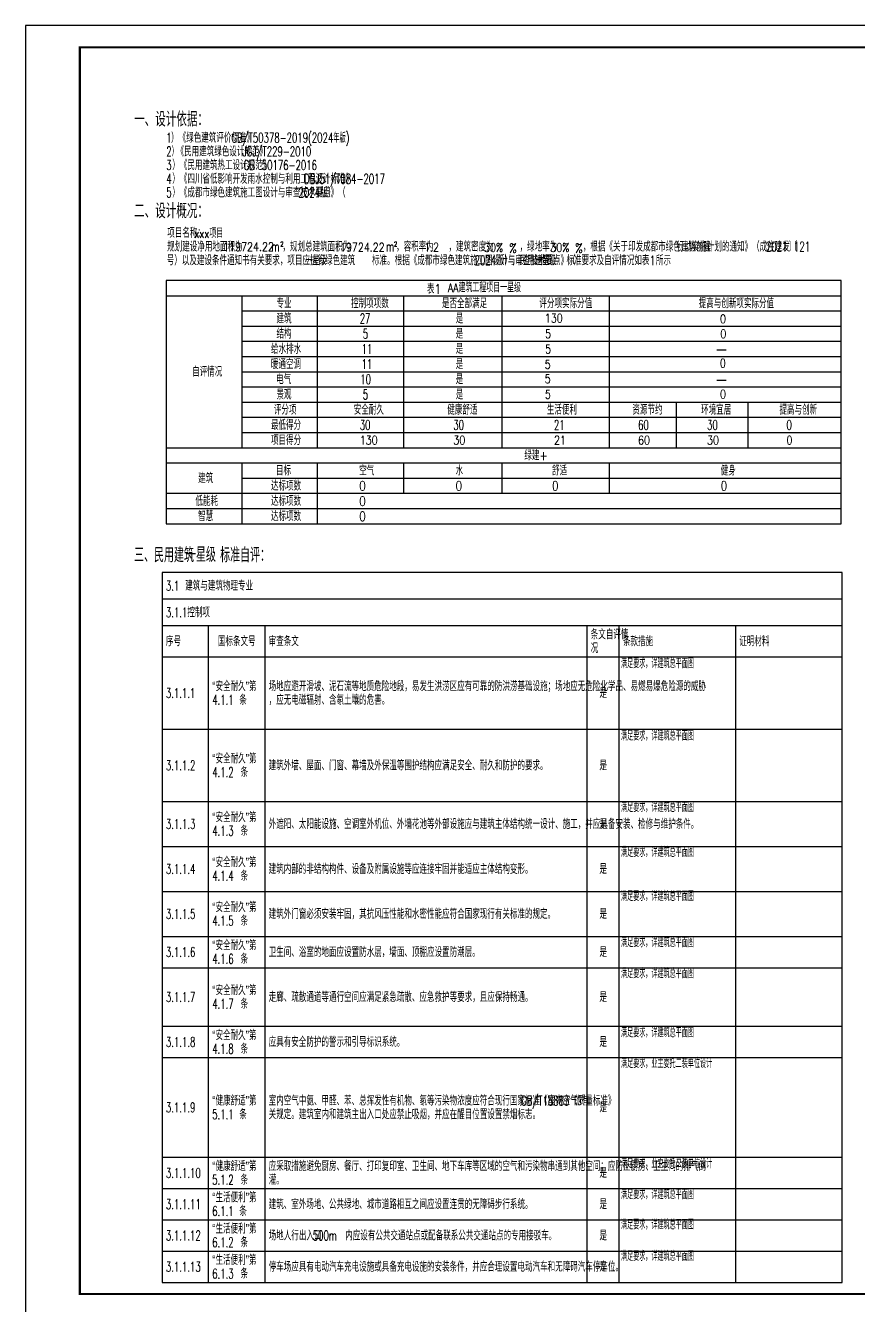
# Model space of a CAD drawing. Extents: x 12902 to 139002, y 7705 to 185905.
# Drawn here: x 12902 to 51262, y 126980 to 185905 of the extents above; entities that cross this region are included whole.
import ezdxf

# ---------------------------------------------------------------- set-up
doc = ezdxf.new("R2010")
doc.units = 0
doc.header["$LTSCALE"] = 1000
for name, color, linetype in [('A-Tab(建筑表格)', 7, 'Continuous'), ('A-Text(建筑文字)', 33, 'Continuous'), ('PUB_TITLE', 4, 'Continuous')]:
    doc.layers.add(name, color=color, linetype=linetype)
doc.styles.add('_TCH_AXIS', font='COMPLEX', dxfattribs={"bigfont": 'GBCBIG'})
doc.styles.add('LJ_TXT', font='SIMPLEX', dxfattribs={"width": 0.8, "bigfont": 'GBCBIG'})

# ---------------------------------------------------------------- blocks, each defined once
blk = doc.blocks.new('AutoBlock_20250323_0', base_point=(32348, 173632))
at = {"color": 1, "style": 'LJ_TXT', "width": 0.8}
blk.add_attdef('项目名称', (32348, 173632), '', height=400, dxfattribs=at)
blk = doc.blocks.new('AutoBlock_20250323_1', base_point=(36821, 172237))
at = {"color": 1, "style": 'LJ_TXT', "width": 0.8}
blk.add_attdef('建筑总分', (36821, 172237), '', height=400, dxfattribs=at)
blk = doc.blocks.new('AutoBlock_20250323_2', base_point=(36834, 171511))
at = {"color": 1, "style": 'LJ_TXT', "width": 0.8}
blk.add_attdef('结构总分', (36834, 171511), '', height=400, dxfattribs=at)
blk = doc.blocks.new('AutoBlock_20250323_3', base_point=(36834, 170811))
at = {"color": 1, "style": 'LJ_TXT', "width": 0.8}
blk.add_attdef('给排水总分', (36834, 170811), '', height=400, dxfattribs=at)
blk = doc.blocks.new('AutoBlock_20250323_4', base_point=(36814, 170106))
at = {"color": 1, "style": 'LJ_TXT', "width": 0.8}
blk.add_attdef('暖通总分', (36814, 170106), '', height=400, dxfattribs=at)
blk = doc.blocks.new('AutoBlock_20250323_5', base_point=(36814, 169445))
at = {"color": 1, "style": 'LJ_TXT', "width": 0.8}
blk.add_attdef('电气总分', (36814, 169445), '', height=400, dxfattribs=at)
blk = doc.blocks.new('AutoBlock_20250323_6', base_point=(36821, 168726))
at = {"color": 1, "style": 'LJ_TXT', "width": 0.8}
blk.add_attdef('景观总分', (36821, 168726), '', height=400, dxfattribs=at)
blk = doc.blocks.new('AutoBlock_20250323_7', base_point=(44888, 172198))
at = {"color": 1, "style": 'LJ_TXT', "width": 0.8}
blk.add_attdef('建筑创新项总分', (44888, 172198), '', height=400, dxfattribs=at)
blk = doc.blocks.new('AutoBlock_20250323_8', base_point=(44901, 171510))
at = {"color": 1, "style": 'LJ_TXT', "width": 0.8}
blk.add_attdef('结构创新项总分', (44901, 171510), '', height=400, dxfattribs=at)
blk = doc.blocks.new('AutoBlock_20250323_9', base_point=(44881, 170164))
at = {"color": 1, "style": 'LJ_TXT', "width": 0.8}
blk.add_attdef('暖通空调创新项总分', (44881, 170164), '', height=400, dxfattribs=at)
blk = doc.blocks.new('AutoBlock_20250323_10', base_point=(44888, 168735))
at = {"color": 1, "style": 'LJ_TXT', "width": 0.8}
blk.add_attdef('景观创新项总分', (44888, 168735), '', height=400, dxfattribs=at)
blk = doc.blocks.new('AutoBlock_20250323_11', base_point=(28293, 166617))
at = {"color": 1, "style": 'LJ_TXT', "width": 0.8}
blk.add_attdef('安全耐久总分', (28293, 166617), '', height=400, dxfattribs=at)
blk = doc.blocks.new('AutoBlock_20250323_12', base_point=(32604, 166617))
at = {"color": 1, "style": 'LJ_TXT', "width": 0.8}
blk.add_attdef('健康舒适总分', (32604, 166617), '', height=400, dxfattribs=at)
blk = doc.blocks.new('AutoBlock_20250323_13', base_point=(37240, 166617))
at = {"color": 1, "style": 'LJ_TXT', "width": 0.8}
blk.add_attdef('生活便利总分', (37240, 166617), '', height=400, dxfattribs=at)
blk = doc.blocks.new('AutoBlock_20250323_14', base_point=(41113, 166617))
at = {"color": 1, "style": 'LJ_TXT', "width": 0.8}
blk.add_attdef('资源节约总分', (41113, 166617), '', height=400, dxfattribs=at)
blk = doc.blocks.new('AutoBlock_20250323_15', base_point=(44290, 166617))
at = {"color": 1, "style": 'LJ_TXT', "width": 0.8}
blk.add_attdef('环境宜居总分', (44290, 166617), '', height=400, dxfattribs=at)
blk = doc.blocks.new('AutoBlock_20250323_16', base_point=(47949, 166617))
at = {"color": 1, "style": 'LJ_TXT', "width": 0.8}
blk.add_attdef('提高与创新总分', (47949, 166617), '', height=400, dxfattribs=at)
blk = doc.blocks.new('AutoBlock_20250323_17', base_point=(20290, 161210))
at = {"color": 1, "style": 'LJ_TXT', "width": 0.8}
blk.add_attdef('星级目标', (20290, 161210), '', height=675, dxfattribs=at)
blk = doc.blocks.new('AutoBlock_20250323_18', base_point=(40337, 129034))
at = {"color": 1, "style": 'LJ_TXT', "width": 0.7}
blk.add_attdef('3.1.1.13措施_001', (40327, 129034), '', height=400, dxfattribs=at)
blk = doc.blocks.new('AutoBlock_20250323_19', base_point=(40337, 152993))
at = {"color": 1, "style": 'LJ_TXT', "width": 0.7}
blk.add_attdef('3.1.1.2措施_001', (40327, 152993), '', height=400, dxfattribs=at)
blk = doc.blocks.new('AutoBlock_20250323_20', base_point=(40337, 149698))
at = {"color": 1, "style": 'LJ_TXT', "width": 0.7}
blk.add_attdef('3.1.1.3措施_001', (40327, 149698), '', height=400, dxfattribs=at)
blk = doc.blocks.new('AutoBlock_20250323_21', base_point=(40337, 147631))
at = {"color": 1, "style": 'LJ_TXT', "width": 0.7}
blk.add_attdef('3.1.1.4措施_001', (40327, 147631), '', height=400, dxfattribs=at)
blk = doc.blocks.new('AutoBlock_20250323_22', base_point=(40337, 145603))
at = {"color": 1, "style": 'LJ_TXT', "width": 0.7}
blk.add_attdef('3.1.1.5措施_001', (40327, 145603), '', height=400, dxfattribs=at)
blk = doc.blocks.new('AutoBlock_20250323_23', base_point=(40337, 143478))
at = {"color": 1, "style": 'LJ_TXT', "width": 0.7}
blk.add_attdef('3.1.1.6措施_001', (40327, 143478), '', height=400, dxfattribs=at)
blk = doc.blocks.new('AutoBlock_20250323_24', base_point=(40337, 142049))
at = {"color": 1, "style": 'LJ_TXT', "width": 0.7}
blk.add_attdef('3.1.1.7措施_001', (40327, 142049), '', height=400, dxfattribs=at)
blk = doc.blocks.new('AutoBlock_20250323_25', base_point=(40337, 139328))
at = {"color": 1, "style": 'LJ_TXT', "width": 0.7}
blk.add_attdef('3.1.1.8措施_001', (40327, 139328), '', height=400, dxfattribs=at)
blk = doc.blocks.new('AutoBlock_20250323_26', base_point=(40337, 137913))
at = {"color": 1, "style": 'LJ_TXT', "width": 0.7}
blk.add_attdef('3.1.1.9措施_001', (40327, 137913), '', height=400, dxfattribs=at)
blk = doc.blocks.new('AutoBlock_20250323_27', base_point=(40337, 133302))
at = {"color": 1, "style": 'LJ_TXT', "width": 0.7}
blk.add_attdef('3.1.1.10措施_001', (40327, 133302), '', height=400, dxfattribs=at)
blk = doc.blocks.new('AutoBlock_20250323_28', base_point=(40337, 131874))
at = {"color": 1, "style": 'LJ_TXT', "width": 0.7}
blk.add_attdef('3.1.1.11措施_001', (40327, 131874), '', height=400, dxfattribs=at)
blk = doc.blocks.new('AutoBlock_20250323_29', base_point=(40337, 130483))
at = {"color": 1, "style": 'LJ_TXT', "width": 0.7}
blk.add_attdef('3.1.1.12措施_001', (40327, 130483), '', height=400, dxfattribs=at)
blk = doc.blocks.new('AutoBlock_20250323_30', base_point=(40337, 156323))
at = {"color": 1, "style": 'LJ_TXT', "width": 0.7}
blk.add_attdef('3.1.1.1措施_001', (40327, 156323), '', height=400, dxfattribs=at)
blk = doc.blocks.new('AutoBlock_20250323_254', base_point=(37070, 175487))
at = {"color": 1, "style": 'LJ_TXT', "width": 0.8}
blk.add_attdef('绿地率', (37070, 175487), '', height=400, dxfattribs=at)
blk = doc.blocks.new('AutoBlock_20250323_255', base_point=(36380, 174878))
at = {"color": 1, "style": 'LJ_TXT', "width": 0.8}
blk.add_attdef('星级目标', (36380, 174878), '', height=400, dxfattribs=at)
blk = doc.blocks.new('AutoBlock_20250323_256', base_point=(34023, 175487))
at = {"color": 1, "style": 'LJ_TXT', "width": 0.8}
blk.add_attdef('建筑密度', (34023, 175487), '', height=400, dxfattribs=at)
blk = doc.blocks.new('AutoBlock_20250323_257', base_point=(31259, 175501))
at = {"color": 1, "style": 'LJ_TXT', "width": 0.8}
blk.add_attdef('容积率', (31259, 175501), '', height=400, dxfattribs=at)
blk = doc.blocks.new('AutoBlock_20250323_258', base_point=(27110, 175496))
at = {"color": 1, "style": 'LJ_TXT', "width": 0.8}
blk.add_attdef('总建筑面积', (27110, 175496), '', height=400, dxfattribs=at)
blk = doc.blocks.new('AutoBlock_20250323_259', base_point=(25798, 174878))
at = {"color": 1, "style": 'LJ_TXT', "width": 0.8}
blk.add_attdef('星级目标', (25798, 174878), '', height=400, dxfattribs=at)
blk = doc.blocks.new('AutoBlock_20250323_260', base_point=(22007, 175524))
at = {"color": 1, "style": 'LJ_TXT', "width": 0.8}
blk.add_attdef('总用地面积', (22007, 175524), '', height=400, dxfattribs=at)
blk = doc.blocks.new('AutoBlock_20250323_261', base_point=(20668, 176131))
at = {"color": 1, "style": 'LJ_TXT', "width": 0.8}
blk.add_attdef('项目名称', (20668, 176131), '', height=400, dxfattribs=at)

msp = doc.modelspace()

# ---------------------------------------------------------------- linework, layer by layer
at = {"layer": 'A-Tab(建筑表格)'}
for p, q in [((44744, 170976), (45172, 170976)), ((44744, 169576), (45172, 169576))]:
    msp.add_line(p, q, dxfattribs=at)
for points in [[(19371, 162969), (50463, 162969), (50463, 174169), (19371, 174169)], [(19186, 128039), (50512, 128039), (50512, 160729), (19186, 160729)]]:
    msp.add_lwpolyline(points, close=True, dxfattribs=at)
for points in [[(19371, 173469), (50463, 173469)], [(22861, 173469), (22861, 166469)], [(26330, 173469), (26330, 166469)], [(30313, 173469), (30313, 166469)], [(34841, 173469), (34841, 166469)], [(39785, 173469), (39785, 166469)], [(22861, 172769), (50463, 172769)], [(22861, 172069), (50463, 172069)], [(22861, 171369), (50463, 171369)], [(22861, 170669), (50463, 170669)], [(22861, 169969), (50463, 169969)], [(22861, 169269), (50463, 169269)], [(22861, 168569), (50463, 168569)], [(42869, 168569), (42869, 166469)], [(46171, 168569), (46171, 166469)], [(22861, 167869), (50463, 167869)], [(22861, 167169), (50463, 167169)], [(19371, 166469), (50463, 166469)], [(19371, 165769), (50463, 165769)], [(22861, 165769), (22861, 162969)], [(26330, 165769), (26330, 162969)], [(30313, 165769), (30313, 164369)], [(34841, 165769), (34841, 164369)], [(39785, 165769), (39785, 164369)], [(22861, 165069), (50463, 165069)], [(19371, 164369), (50463, 164369)], [(19371, 163669), (50463, 163669)], [(19186, 159504), (50512, 159504)], [(19186, 158279), (50512, 158279)], [(21319, 158279), (21319, 128039)], [(23919, 158279), (23919, 128039)], [(38752, 158279), (38752, 128039)], [(40234, 158279), (40234, 128039)], [(45594, 158279), (45594, 128039)], [(19186, 156839), (50512, 156839)], [(19186, 153509), (50512, 153509)], [(19186, 150179), (50512, 150179)], [(19186, 148109), (50512, 148109)], [(19186, 146039), (50512, 146039)], [(19186, 143969), (50512, 143969)], [(19186, 142529), (50512, 142529)], [(19186, 139829), (50512, 139829)], [(19186, 138389), (50512, 138389)], [(19186, 133799), (50512, 133799)], [(19186, 132359), (50512, 132359)], [(19186, 130919), (50512, 130919)], [(19186, 129479), (50512, 129479)]]:
    msp.add_lwpolyline(points, dxfattribs=at)
at = {"layer": 'PUB_TITLE'}
msp.add_lwpolyline([(12902, 126505), (139002, 126505), (139002, 185905), (12902, 185905)], close=True, dxfattribs=at)
at = {"layer": 'PUB_TITLE', "const_width": 100}
msp.add_lwpolyline([(15402, 127505), (138002, 127505), (138002, 184905), (15402, 184905)], close=True, dxfattribs=at)

# ---------------------------------------------------------------- block references
at = {"color": 1}
for name, p, values in [('AutoBlock_20250323_261', (20668, 176131), {'项目名称': 'xxx项目'}), ('AutoBlock_20250323_260', (22007, 175524), {'总用地面积': '119724.22'}), ('AutoBlock_20250323_258', (27110, 175496), {'总建筑面积': '119724.22'}), ('AutoBlock_20250323_257', (31259, 175501), {'容积率': '1.2'}), ('AutoBlock_20250323_256', (34023, 175487), {'建筑密度': '30%'}), ('AutoBlock_20250323_254', (37070, 175487), {'绿地率': '30%'}), ('AutoBlock_20250323_259', (25798, 174878), {'星级目标': '一星级'}), ('AutoBlock_20250323_255', (36380, 174878), {'星级目标': '一星级'}), ('AutoBlock_20250323_0', (32348, 173632), {'项目名称': 'AA建筑工程项目一星级'}), ('AutoBlock_20250323_1', (36821, 172237), {'建筑总分': '130'}), ('AutoBlock_20250323_7', (44888, 172198), {'建筑创新项总分': '0'}), ('AutoBlock_20250323_2', (36834, 171511), {'结构总分': '5'}), ('AutoBlock_20250323_8', (44901, 171510), {'结构创新项总分': '0'}), ('AutoBlock_20250323_3', (36834, 170811), {'给排水总分': '5'}), ('AutoBlock_20250323_4', (36814, 170106), {'暖通总分': '5'}), ('AutoBlock_20250323_9', (44881, 170164), {'暖通空调创新项总分': '0'}), ('AutoBlock_20250323_5', (36814, 169445), {'电气总分': '5'}), ('AutoBlock_20250323_6', (36821, 168726), {'景观总分': '5'}), ('AutoBlock_20250323_10', (44888, 168735), {'景观创新项总分': '0'}), ('AutoBlock_20250323_11', (28293, 166617), {'安全耐久总分': '130'}), ('AutoBlock_20250323_12', (32604, 166617), {'健康舒适总分': '30'}), ('AutoBlock_20250323_13', (37240, 166617), {'生活便利总分': '21'}), ('AutoBlock_20250323_14', (41113, 166617), {'资源节约总分': '60'}), ('AutoBlock_20250323_15', (44290, 166617), {'环境宜居总分': '30'}), ('AutoBlock_20250323_16', (47949, 166617), {'提高与创新总分': '0'}), ('AutoBlock_20250323_17', (20290, 161210), {'星级目标': '一星级'}), ('AutoBlock_20250323_30', (40337, 156323), {'3.1.1.1措施_001': '满足要求，详建筑总平面图'}), ('AutoBlock_20250323_19', (40337, 152993), {'3.1.1.2措施_001': '满足要求，详建筑总平面图'}), ('AutoBlock_20250323_20', (40337, 149698), {'3.1.1.3措施_001': '满足要求，详建筑总平面图'}), ('AutoBlock_20250323_21', (40337, 147631), {'3.1.1.4措施_001': '满足要求，详建筑总平面图'}), ('AutoBlock_20250323_22', (40337, 145603), {'3.1.1.5措施_001': '满足要求，详建筑总平面图'}), ('AutoBlock_20250323_23', (40337, 143478), {'3.1.1.6措施_001': '满足要求，详建筑总平面图'}), ('AutoBlock_20250323_24', (40337, 142049), {'3.1.1.7措施_001': '满足要求，详建筑总平面图'}), ('AutoBlock_20250323_25', (40337, 139328), {'3.1.1.8措施_001': '满足要求，详建筑总平面图'}), ('AutoBlock_20250323_26', (40337, 137913), {'3.1.1.9措施_001': '满足要求，业主委托二装单位设计'}), ('AutoBlock_20250323_27', (40337, 133302), {'3.1.1.10措施_001': '满足要求，业主委托二装单位设计'}), ('AutoBlock_20250323_28', (40337, 131874), {'3.1.1.11措施_001': '满足要求，详建筑总平面图'}), ('AutoBlock_20250323_29', (40337, 130483), {'3.1.1.12措施_001': '满足要求，详建筑总平面图'}), ('AutoBlock_20250323_18', (40337, 129034), {'3.1.1.13措施_001': '满足要求，详建筑总平面图'})]:
    msp.add_blockref(name, p, dxfattribs=at).add_auto_attribs(values)

# ---------------------------------------------------------------- texts
at = {"layer": 'A-Tab(建筑表格)', "style": 'LJ_TXT'}
for s, height, width, p in [('专业', 434, 0.8, (24460, 172894)), ('控制项项数', 434, 0.8, (27897, 172894)), ('是否全部满足', 434, 0.8, (32079, 172894)), ('评分项实际分值', 434, 0.8, (36570, 172894)), ('提高与创新项实际分值', 434, 0.8, (43908, 172894)), ('建筑', 434, 0.8, (24458, 172194)), ('是', 434, 0.8, (32712, 172194)), ('27', 450, 0.64, (28293, 172194)), ('结构', 434, 0.8, (24460, 171494)), ('5', 450, 0.64, (28431, 171494)), ('是', 434, 0.8, (32712, 171494)), ('给水排水', 434, 0.8, (24207, 170794)), ('11', 450, 0.64, (28383, 170794)), ('是', 434, 0.8, (32712, 170794)), ('暖通空调', 434, 0.8, (24200, 170094)), ('11', 450, 0.64, (28383, 170094)), ('是', 434, 0.8, (32712, 170094)), ('自评情况', 434, 0.8, (20573, 169744)), ('电气', 434, 0.8, (24443, 169394)), ('10', 450, 0.64, (28321, 169394)), ('是', 434, 0.8, (32712, 169394)), ('景观', 434, 0.8, (24456, 168694)), ('5', 450, 0.64, (28431, 168694)), ('是', 434, 0.8, (32712, 168694)), ('评分项', 434, 0.8, (24336, 167994)), ('安全耐久', 434, 0.8, (28019, 167994)), ('健康舒适', 434, 0.8, (32327, 167994)), ('生活便利', 434, 0.8, (36913, 167994)), ('资源节约', 434, 0.8, (40851, 167994)), ('环境宜居', 434, 0.8, (44018, 167994)), ('提高与创新', 434, 0.8, (47628, 167994)), ('最低得分', 434, 0.8, (24203, 167294)), ('30', 450, 0.64, (28293, 167294)), ('30', 450, 0.64, (32604, 167294)), ('21', 450, 0.64, (37240, 167294)), ('60', 450, 0.64, (41113, 167294)), ('30', 450, 0.64, (44290, 167294)), ('0', 450, 0.64, (47949, 167294)), ('项目得分', 434, 0.8, (24205, 166594)), ('绿建+', 434, 0.8, (35877, 165894)), ('目标', 434, 0.8, (24435, 165194)), ('空气', 434, 0.8, (28268, 165194)), ('水', 434, 0.8, (32712, 165194)), ('舒适', 434, 0.8, (37151, 165194)), ('健身', 434, 0.8, (44920, 165194)), ('建筑', 434, 0.8, (20851, 164844)), ('达标项数', 434, 0.8, (24207, 164494)), ('0', 434, 0.8, (28268, 164494)), ('0', 434, 0.8, (32712, 164494)), ('0', 434, 0.8, (37151, 164494)), ('0', 434, 0.8, (44920, 164494)), ('低能耗', 434, 0.8, (20726, 163794)), ('达标项数', 434, 0.8, (24207, 163794)), ('0', 434, 0.8, (28268, 163794)), ('智慧', 434, 0.8, (20849, 163094)), ('达标项数', 434, 0.8, (24207, 163094)), ('0', 434, 0.8, (28268, 163094)), ('3.1', 450, 0.64, (19366, 159891)), ('建筑与建筑物理专业', 434, 0.8, (20257, 159891)), ('3.1.1', 450, 0.64, (19366, 158666)), ('控制项', 434, 0.8, (20353, 158666)), ('条文自评情', 434, 0.8, (38932, 157649)), ('序号', 434, 0.8, (19366, 157334)), ('国标条文号', 434, 0.8, (21760, 157334)), ('审查条文', 434, 0.8, (24099, 157334)), ('况', 434, 0.8, (38932, 157019)), ('条款措施', 434, 0.8, (40414, 157334)), ('证明材料', 434, 0.8, (45774, 157334)), ('“安全耐久”第', 434, 0.8, (21499, 155264)), ('场地应避开滑坡、泥石流等地质危险地段，易发生洪涝区应有可靠的防洪涝基础设施；场地应无危险化学品、易燃易爆危险源的威胁', 434.04, 0.8, (24099, 155264)), ('3.1.1.1', 450, 0.64, (19366, 154949)), ('4.1.1', 450, 0.64, (21499, 154634)), ('条', 434, 0.8, (22747, 154634)), ('，应无电磁辐射、含氡土壤的危害。', 434.04, 0.8, (24099, 154634)), ('是', 434, 0.8, (39333, 154949)), ('3.1.1.2', 450, 0.64, (19366, 151619)), ('“安全耐久”第', 434, 0.8, (21499, 151934)), ('建筑外墙、屋面、门窗、幕墙及外保温等围护结构应满足安全、耐久和防护的要求。', 434.04, 0.8, (24099, 151619)), ('是', 434, 0.8, (39333, 151619)), ('4.1.2', 450, 0.64, (21499, 151304)), ('条', 434, 0.8, (22802, 151304)), ('“安全耐久”第', 434, 0.8, (21499, 149234)), ('3.1.1.3', 450, 0.64, (19366, 148919)), ('条', 434, 0.8, (22802, 148604)), ('外遮阳、太阳能设施、空调室外机位、外墙花池等外部设施应与建筑主体结构统一设计、施工，并应具备安装、检修与维护条件。', 434.04, 0.8, (24099, 148919)), ('是', 434, 0.8, (39333, 148919)), ('4.1.3', 450, 0.64, (21499, 148604)), ('“安全耐久”第', 434, 0.8, (21499, 147164)), ('建筑内部的非结构构件、设备及附属设施等应连接牢固并能适应主体结构变形。', 434.04, 0.8, (24099, 146849)), ('3.1.1.4', 450, 0.64, (19366, 146849)), ('4.1.4', 450, 0.64, (21499, 146534)), ('条', 434, 0.8, (22802, 146534)), ('是', 434, 0.8, (39333, 146849)), ('“安全耐久”第', 434, 0.8, (21499, 145094)), ('3.1.1.5', 450, 0.64, (19366, 144779)), ('建筑外门窗必须安装牢固，其抗风压性能和水密性能应符合国家现行有关标准的规定。', 434.04, 0.8, (24099, 144779)), ('是', 434, 0.8, (39333, 144779)), ('4.1.5', 450, 0.64, (21499, 144464)), ('条', 434, 0.8, (22802, 144464)), ('“安全耐久”第', 434, 0.8, (21499, 143339)), ('3.1.1.6', 450, 0.64, (19366, 143024)), ('条', 434, 0.8, (22802, 142709)), ('卫生间、浴室的地面应设置防水层，墙面、顶棚应设置防潮层。', 434.04, 0.8, (24099, 143024)), ('是', 434, 0.8, (39333, 143024)), ('4.1.6', 450, 0.64, (21499, 142709)), ('“安全耐久”第', 434, 0.8, (21499, 141269)), ('走廊、疏散通道等通行空间应满足紧急疏散、应急救护等要求，且应保持畅通。', 434.04, 0.8, (24099, 140954)), ('3.1.1.7', 450, 0.64, (19366, 140954)), ('4.1.7', 450, 0.64, (21499, 140639)), ('条', 434, 0.8, (22802, 140639)), ('是', 434, 0.8, (39333, 140954)), ('“安全耐久”第', 434, 0.8, (21499, 139199)), ('3.1.1.8', 450, 0.64, (19366, 138884)), ('应具有安全防护的警示和引导标识系统。', 434.04, 0.8, (24099, 138884)), ('是', 434, 0.8, (39333, 138884)), ('4.1.8', 450, 0.64, (21499, 138569)), ('条', 434, 0.8, (22802, 138569)), ('GB/T18883', 450, 0.64, (35726, 136184)), ('3.1.1.9', 450, 0.64, (19366, 135869)), ('“健康舒适”第', 434, 0.8, (21499, 136184)), ('室内空气中氨、甲醛、苯、总挥发性有机物、氡等污染物浓度应符合现行国家标准《室内空气质量标准》', 434.04, 0.8, (24099, 136184)), ('的有', 434, 0.8, (38167, 136184)), ('是', 434, 0.8, (39333, 135869)), ('5.1.1', 450, 0.64, (21499, 135554)), ('条', 434, 0.8, (22747, 135554)), ('关规定。建筑室内和建筑主出入口处应禁止吸烟，并应在醒目位置设置禁烟标志。', 434.04, 0.8, (24099, 135554)), ('3.1.1.10', 450, 0.64, (19366, 132854)), ('“健康舒适”第', 434, 0.8, (21499, 133169)), ('应采取措施避免厨房、餐厅、打印复印室、卫生间、地下车库等区域的空气和污染物串通到其他空间；应防止厨房、卫生间的排气倒', 434.04, 0.8, (24099, 133169)), ('是', 434, 0.8, (39333, 132854)), ('5.1.2', 450, 0.64, (21499, 132539)), ('条', 434, 0.8, (22802, 132539)), ('灌。', 434, 0.8, (24099, 132539)), ('“生活便利”第', 434, 0.8, (21499, 131729)), ('3.1.1.11', 450, 0.64, (19366, 131414)), ('6.1.1', 450, 0.64, (21499, 131099)), ('条', 434, 0.8, (22747, 131099)), ('建筑、室外场地、公共绿地、城市道路相互之间应设置连贯的无障碍步行系统。', 434.04, 0.8, (24099, 131414)), ('是', 434, 0.8, (39333, 131414)), ('3.1.1.12', 450, 0.64, (19366, 129974)), ('“生活便利”第', 434, 0.8, (21499, 130289)), ('场地人行出入口', 434, 0.8, (24099, 129974)), ('500m', 450, 0.64, (26129, 129974)), ('内应设有公共交通站点或配备联系公共交通站点的专用接驳车。', 434.04, 0.8, (27624, 129974)), ('是', 434, 0.8, (39333, 129974)), ('6.1.2', 450, 0.64, (21499, 129659)), ('条', 434, 0.8, (22802, 129659)), ('“生活便利”第', 434, 0.8, (21499, 128849)), ('3.1.1.13', 450, 0.64, (19366, 128534)), ('6.1.3', 450, 0.64, (21499, 128219)), ('条', 434, 0.8, (22802, 128219)), ('停车场应具有电动汽车充电设施或具备充电设施的安装条件，并应合理设置电动汽车和无障碍汽车停车位。', 434.04, 0.8, (24099, 128534)), ('是', 434, 0.8, (39333, 128534))]:
    msp.add_text(s, height=height, dxfattribs=dict(at, width=width)).set_placement(p)
at = {"layer": 'A-Text(建筑文字)', "style": '_TCH_AXIS'}
for s, p in [('一、设计依据：', (17900, 181257)), ('二、设计概况：', (17900, 177036))]:
    msp.add_text(s, height=675.2, dxfattribs=at).set_placement(p)
at = {"layer": 'A-Text(建筑文字)', "style": 'LJ_TXT'}
for s, height, width, p in [('1', 450, 0.64, (19384, 180516)), ('）《绿色建筑评价标准》', 434.04, 0.8, (19604, 180516)), ('GB/T50378-2019(2024年版)', 450, 0.64, (22384, 180516)), ('2）', 450, 0.64, (19384, 179886)), ('《民用建筑绿色设计规范》', 434.04, 0.8, (19856, 179886)), ('JGJ/T229-2010', 450, 0.64, (22889, 179886)), ('）《民用建筑热工设计规范》', 434.04, 0.8, (19659, 179256)), ('3', 450, 0.64, (19384, 179256)), ('GB', 450, 0.64, (22945, 179256)), ('50176-2016', 450, 0.64, (23781, 179256)), ('DBJ51/T084-2017', 450, 0.64, (25725, 178626)), ('4', 450, 0.64, (19384, 178626)), ('）《四川省低影响开发雨水控制与利用工程设计标准》', 434.04, 0.8, (19659, 178626)), ('5', 450, 0.64, (19384, 177996)), ('）《成都市绿色建筑施工图设计与审查技术要点》（', 434.04, 0.8, (19659, 177996)), ('2024', 450, 0.64, (25472, 177996)), ('版）', 434, 0.8, (26480, 177996)), ('项目名称：', 434, 0.8, (19427, 176136)), ('规划建设净用地面积为', 434, 0.8, (19423, 175504)), ('m', 450, 0.64, (24225, 175504)), ('2', 225, 0.64, (24636, 175729)), ('，规划总建筑面积为', 434, 0.8, (24732, 175504)), ('m', 450, 0.64, (29506, 175504)), ('2', 225, 0.64, (29872, 175729)), ('，容积率为', 434, 0.8, (29968, 175504)), ('，建筑密度为', 434, 0.8, (32380, 175504)), ('%%%', 434, 0.8, (35174, 175437)), ('，绿地率为', 434, 0.8, (35654, 175504)), ('%%%', 434, 0.8, (38210, 175437)), ('，根据《关于印发成都市绿色建筑创建', 434.04, 0.8, (38569, 175504)), ('行动实施计划的通知》（成住建发〔', 434.04, 0.8, (42892, 175502)), ('2021', 450, 0.64, (47002, 175501)), ('〕', 434, 0.8, (48044, 175501)), ('121', 450, 0.64, (48297, 175501)), ('号）以及建设条件通知书有关要求，项目应执行绿色建筑   标准。根据《成都市绿色建筑施工图设计与审查技术要点》（', 434.04, 0.8, (19404, 174874)), ('2024', 450, 0.64, (33584, 174874)), ('版），民用建筑   标准要求及自评情况如表1所示', 434.04, 0.8, (34609, 174874)), ('表1', 434, 0.8, (31389, 173559)), ('三、民用建筑   标准自评：', 675.18, 0.8, (17900, 161194))]:
    msp.add_text(s, height=height, dxfattribs=dict(at, width=width)).set_placement(p)

doc.saveas('drawing.dxf')
